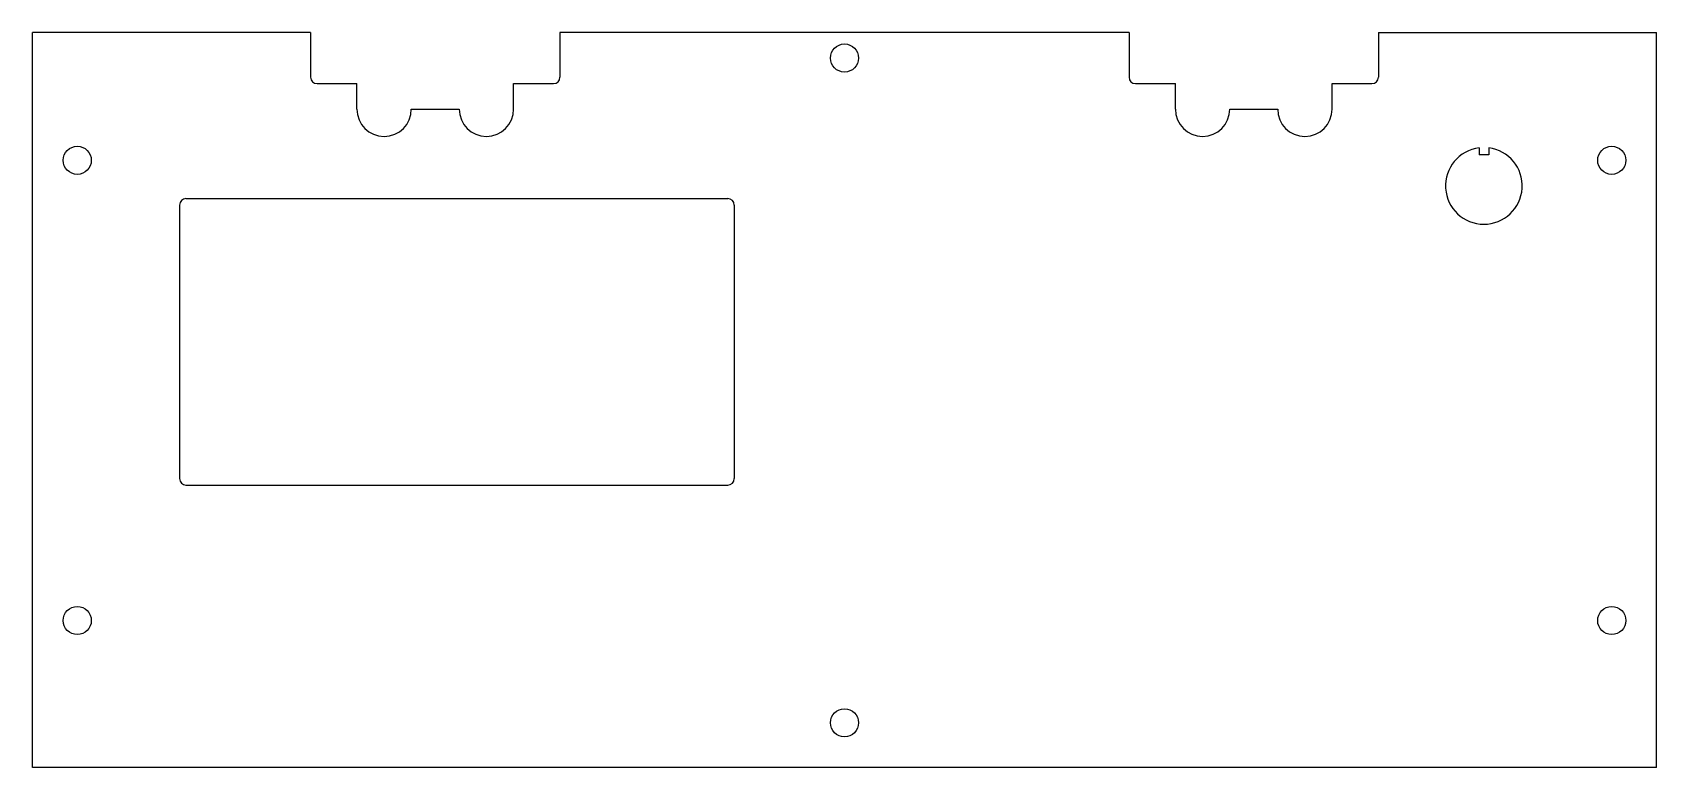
# Model space of a CAD drawing. Extents: x -127 to 127, y -3 to 112.
import ezdxf

# ---------------------------------------------------------------- set-up
doc = ezdxf.new("R2010")
doc.units = 0
doc.layers.add('VISIBLE', color=7, linetype='CONTINUOUS')

msp = doc.modelspace()

# ---------------------------------------------------------------- linework, layer by layer
at = {"layer": 'VISIBLE'}
for p, q in [((-83.5, 112), (-127, 112)), ((-127, -3), (-127, 112)), ((-83.5, 112), (-83.5, 105)), ((44.5, 112), (-44.5, 112)), ((-44.5, 112), (-44.5, 105)), ((44.5, 112), (44.5, 105)), ((83.5, 112), (127, 112)), ((83.5, 112), (83.5, 105)), ((127, -3), (127, 112)), ((-82.5, 104), (-76.25, 104)), ((-76.25, 100), (-76.25, 104)), ((-51.75, 104), (-45.5, 104)), ((-51.75, 100), (-51.75, 104)), ((45.5, 104), (51.75, 104)), ((51.75, 100), (51.75, 104)), ((76.25, 104), (82.5, 104)), ((76.25, 100), (76.25, 104)), ((-67.75, 100), (-60.25, 100)), ((60.25, 100), (67.75, 100)), ((99.25, 93.95), (99.25, 92.85)), ((100.75, 92.85), (99.25, 92.85)), ((100.75, 93.95), (100.75, 92.85)), ((-104, 85), (-104, 42.2)), ((-103, 86), (-18.25, 86)), ((-17.25, 85), (-17.25, 42.2)), ((-103, 41.2), (-18.25, 41.2)), ((127, -3), (-127, -3))]:
    msp.add_line(p, q, dxfattribs=at)
for centre in [(0, 108), (-120, 92), (120, 92), (-120, 20), (120, 20), (0, 4)]:
    msp.add_circle(centre, 2.2, dxfattribs=at)
for centre, radius, start, end in [((-82.5, 105), 1, 180, 270), ((-45.5, 105), 1, 270, 0), ((45.5, 105), 1, 180, 270), ((82.5, 105), 1, 270, 0), ((-72, 100), 4.25, 180, 0), ((-56, 100), 4.25, 180, 0), ((56, 100), 4.25, 180, 0), ((72, 100), 4.25, 180, 0), ((100, 88), 6, 97.1808, 82.8192), ((-103, 85), 1, 90, 180), ((-18.25, 85), 1, 0, 90), ((-103, 42.2), 1, 180, 270), ((-18.25, 42.2), 1, 270, 0)]:
    msp.add_arc(centre, radius, start, end, dxfattribs=at)

doc.saveas('drawing.dxf')
